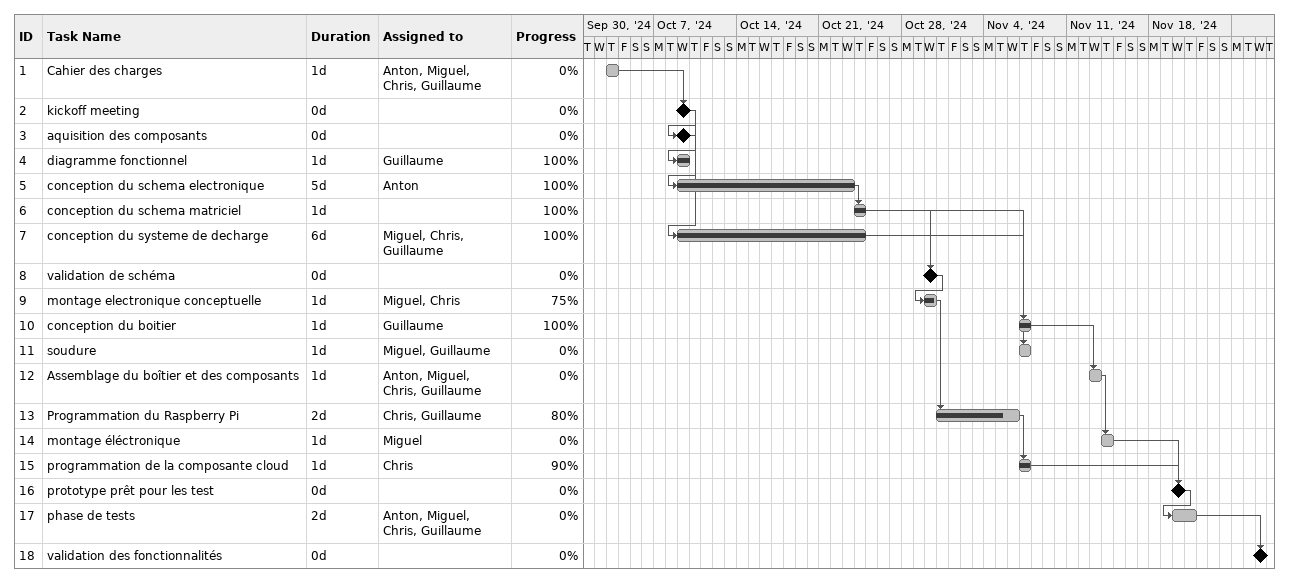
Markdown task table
| ID | Task | Duration | Start | Finish | Predecessors | Resources | % complete |
|---|---|---|---|---|---|---|---|
| 1 | Cahier des charges | 1d | 2024-10-03 | 2024-10-03 |  | Anton, Miguel, Chris, Guillaume | 0 |
| 2 | kickoff meeting | 0d | 2024-10-09 | 2024-10-09 | 1 |  | 0 |
| 3 | aquisition des composants | 0d | 2024-10-09 | 2024-10-09 | 2 |  | 0 |
| 4 | diagramme fonctionnel | 1d | 2024-10-09 | 2024-10-09 | 2 | Guillaume | 100 |
| 5 | conception du schema electronique | 5d | 2024-10-09 | 2024-10-23 | 2 | Anton | 100 |
| 6 | conception du schema matriciel | 1d | 2024-10-24 | 2024-10-24 | 5 |  | 100 |
| 7 | conception du systeme de decharge | 6d | 2024-10-09 | 2024-10-24 | 3 | Miguel, Chris, Guillaume | 100 |
| 8 | validation de schéma | 0d | 2024-10-30 | 2024-10-30 | 6, 7 |  | 0 |
| 9 | montage electronique conceptuelle | 1d | 2024-10-30 | 2024-10-30 | 8 | Miguel, Chris | 75 |
| 10 | conception du boitier | 1d | 2024-11-07 | 2024-11-07 | 7 | Guillaume | 100 |
| 11 | soudure | 1d | 2024-11-07 | 2024-11-07 | 6 | Miguel, Guillaume | 0 |
| 12 | Assemblage du boîtier et des composants | 1d | 2024-11-13 | 2024-11-13 | 10 | Anton, Miguel, Chris, Guillaume | 0 |
| 13 | Programmation du Raspberry Pi | 2d | 2024-10-31 | 2024-11-06 | 9 | Chris, Guillaume | 80 |
| 14 | montage éléctronique | 1d | 2024-11-14 | 2024-11-14 | 12 | Miguel | 0 |
| 15 | programmation de la composante cloud | 1d | 2024-11-07 | 2024-11-07 | 13 | Chris | 90 |
| 16 | prototype prêt pour les test | 0d | 2024-11-20 | 2024-11-20 | 14, 15 |  | 0 |
| 17 | phase de tests | 2d | 2024-11-20 | 2024-11-21 | 16 | Anton, Miguel, Chris, Guillaume | 0 |
| 18 | validation des fonctionnalités | 0d | 2024-11-27 | 2024-11-27 | 17 |  | 0 |
